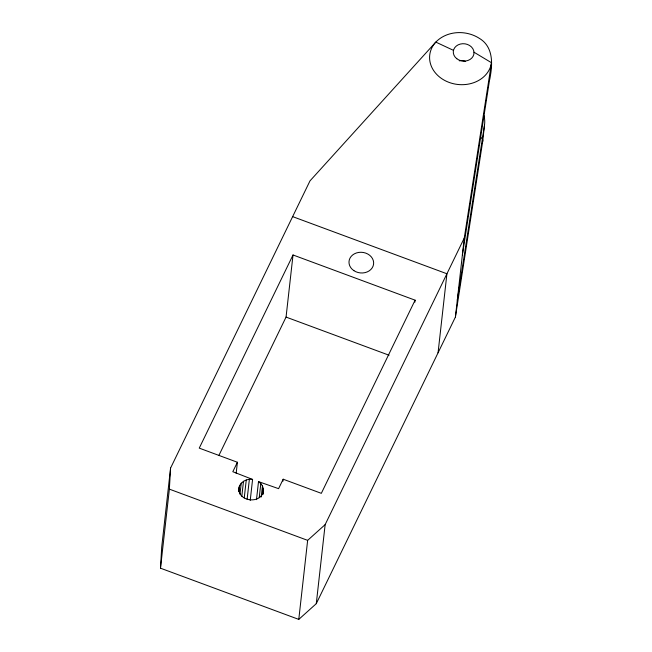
<?xml version="1.0" encoding="UTF-8"?>
<svg xmlns="http://www.w3.org/2000/svg" width="652" height="652" viewBox="0 0 652 652"><rect width="100%" height="100%" fill="white"/><g stroke="black" fill="none" stroke-linecap="round" stroke-linejoin="round"><path stroke-width="0.98" d="M483.76 115.135A31.133 26.047 6.4 0 1 484.534 124.842L482.635 141.777L455.406 317.059L316.277 603.67L298.779 619.4L160.498 568.194L161.704 547.126L170.571 468.079L309.993 180.881L435.797 42.095C447.003 30.562 466.09 29.813 479.293 38.321C493.923 46.944 492.725 65.322 489.603 79.674L462.374 254.965M160.498 568.194L169.365 489.139L170.571 468.079M236.171 473.279L237.401 462.26L199.251 448.128L293.025 254.973L415.104 300.181L414.876 302.186M238.526 491.013C237.996 483.523 245.576 478.177 252.585 479.416L250.221 500.459M238.991 491.429L239.667 485.414M240.009 494.126L241.24 483.108M241.81 496.278L243.498 481.249M244.239 497.998L246.26 479.97M247.116 499.375L249.366 479.342M256.489 499.644L258.51 481.616L278.591 488.666L283.18 479.212L321.33 493.336L415.104 300.181M259.235 497.606L260.808 483.58L258.51 481.616M261.216 496.979L262.446 485.96L260.808 483.58M262.642 494.607L263.318 488.592L262.446 485.96M263.017 494.306L263.318 488.592M218.95 455.316L286.057 317.084L293.025 254.973M282.96 481.217L283.18 479.212M298.779 619.4L307.646 540.353L325.144 524.624L464.273 238.021L491.502 62.731L473.988 52.209M316.277 603.67L325.144 524.624M438.054 352.813L446.922 273.767L292.642 216.627M455.406 317.059L464.273 238.021M457.305 300.124L484.534 124.842M263.351 491.298C260.89 504.599 237.572 501.575 238.868 488.006M237.401 462.26L232.813 471.714L252.585 479.416M286.057 317.084L389.057 355.226M169.365 489.139L307.646 540.353M453.49 50.359L435.797 42.095A31.125 26.047 6.4 0 0 449.089 82.413A31.125 26.047 6.4 0 0 491.502 62.731M480.337 136.773L482.341 138.957M489.554 75.779L489.603 79.674M482.822 139.846A31.133 26.047 6.4 0 1 482.635 141.777M459.301 60.823A10.375 8.68 6.4 0 1 465.528 61.378M353.922 270.67A12.355 10.334 6.4 0 0 373.563 264.272A12.355 10.334 6.4 0 0 356.473 252.943A12.355 10.334 6.4 0 0 353.922 270.67M456.799 58.713A10.375 8.68 6.4 0 0 473.8 54.466A10.375 8.68 6.4 0 0 460.336 44.059A10.375 8.68 6.4 0 0 456.799 58.713"/></g></svg>
